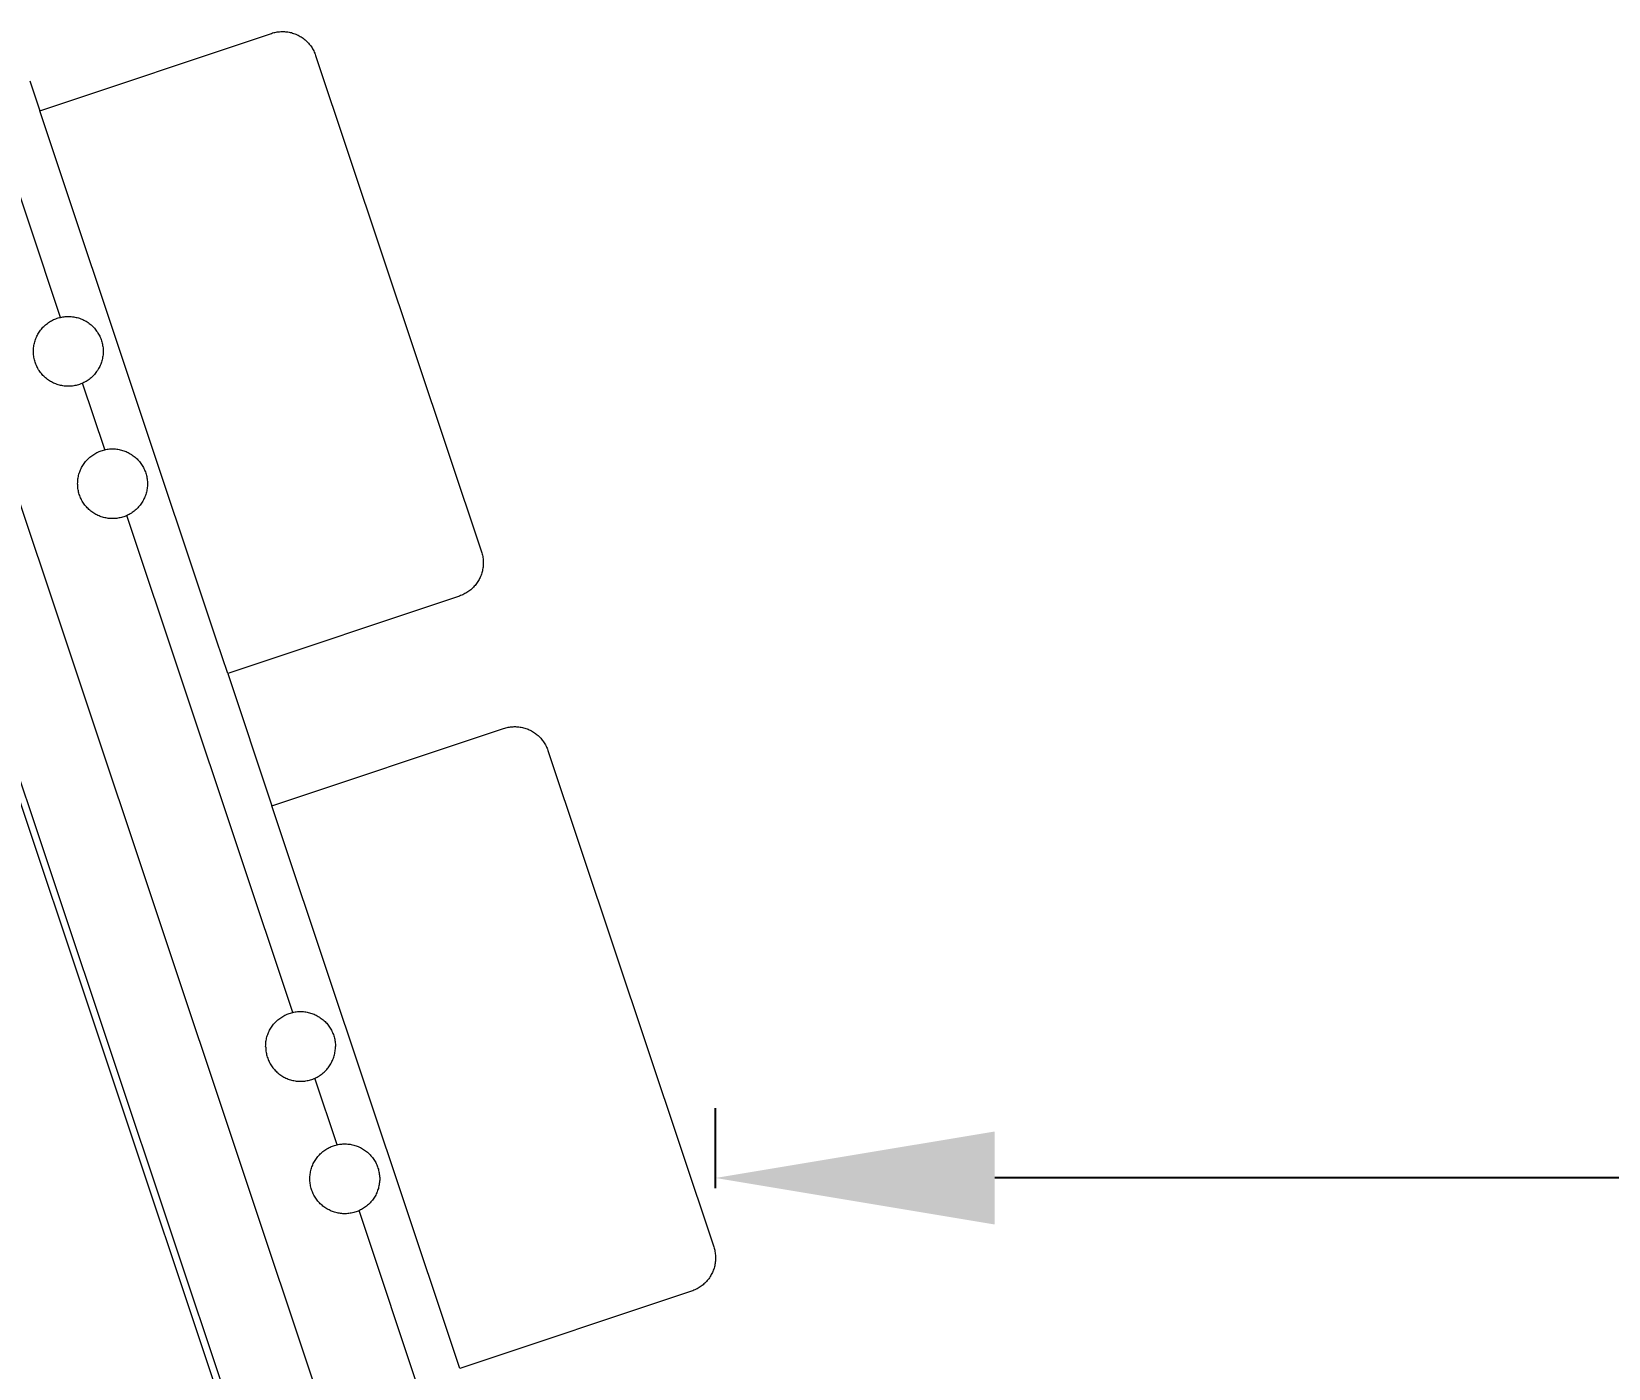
# Model space of a CAD drawing. Header units: millimetres. Extents: x -209 to 4251, y 50 to 3279.
# Drawn here: x 3201 to 3426.9, y 2954.2 to 3145.8 of the extents above; entities that cross this region are included whole.
import ezdxf

# ---------------------------------------------------------------- set-up
doc = ezdxf.new("R2010")
doc.units = ezdxf.units.MM
doc.layers.add('ZANO_R', color=7, linetype='Continuous', lineweight=0)
doc.layers.add('ZANO_W', color=1, linetype='Continuous', lineweight=0)
doc.styles.get("Standard").update_dxf_attribs({"font": 'ARIALUNI.TTF'})
doc.dimstyles.new('pl i ang', dxfattribs={"dimtxt": 50, "dimasz": 50, "dimexe": 1.25, "dimexo": 0.625, "dimgap": 10, "dimtad": 1, "dimtoh": 1, "dimtxsty": 'Standard', "dimcen": 2.5, "dimclrd": 1, "dimclre": 1, "dimclrt": 1, "dimadec": 0, "dimazin": 0, "dimtfac": 1, "dimtmove": 0, "dimatfit": 3, "dimfxl": 1, "dimarcsym": 1})

# ---------------------------------------------------------------- blocks, each defined once
blk = doc.blocks.new('*D433')
at = {"layer": 'ZANO_W', "color": 1, "lineweight": -2}
for p, q in [((3298.94, 2980.04), (3298.94, 2991.52)), ((3690.58, 2790.37), (3690.58, 2991.52)), ((3650.58, 2981.52), (3338.94, 2981.52))]:
    blk.add_line(p, q, dxfattribs=at)
at = {"layer": 'ZANO_W', "color": 1}
for points in [[(3338.94, 2988.18), (3338.94, 2974.85), (3298.94, 2981.52)], [(3650.58, 2974.85), (3650.58, 2988.18), (3690.58, 2981.52)]]:
    blk.add_solid(points, dxfattribs=at)
at = {"layer": 'ZANO_W', "color": 1, "insert": (3494.76, 3011.95), "char_height": 40, "attachment_point": 5}
blk.add_mtext('392', dxfattribs=at)

msp = doc.modelspace()

# ---------------------------------------------------------------- linework, layer by layer
at = {"layer": 'ZANO_R'}
for p, q in [((3202.13, 3134.43), (3235.33, 3145.52)), ((3235.33, 3145.52), (3235.49, 3145.58)), ((3235.49, 3145.58), (3235.65, 3145.62)), ((3235.65, 3145.62), (3235.82, 3145.66)), ((3235.82, 3145.66), (3235.99, 3145.7)), ((3235.99, 3145.7), (3236.16, 3145.72)), ((3236.16, 3145.72), (3236.32, 3145.75)), ((3236.32, 3145.75), (3236.49, 3145.76)), ((3236.49, 3145.76), (3236.67, 3145.78)), ((3236.67, 3145.78), (3236.84, 3145.78)), ((3236.84, 3145.78), (3237.01, 3145.78)), ((3237.01, 3145.78), (3237.18, 3145.77)), ((3237.18, 3145.77), (3237.35, 3145.76)), ((3237.35, 3145.76), (3237.52, 3145.74)), ((3237.52, 3145.74), (3237.69, 3145.72)), ((3237.69, 3145.72), (3237.85, 3145.69)), ((3237.85, 3145.69), (3238.02, 3145.66)), ((3238.02, 3145.66), (3238.19, 3145.62)), ((3238.19, 3145.62), (3238.35, 3145.57)), ((3238.35, 3145.57), (3238.51, 3145.52)), ((3238.51, 3145.52), (3238.67, 3145.46)), ((3238.67, 3145.46), (3238.83, 3145.4)), ((3238.83, 3145.4), (3238.99, 3145.33)), ((3238.99, 3145.33), (3239.14, 3145.25)), ((3239.14, 3145.25), (3239.3, 3145.18)), ((3239.3, 3145.18), (3239.44, 3145.09)), ((3239.44, 3145.09), (3239.59, 3145)), ((3239.59, 3145), (3239.73, 3144.91)), ((3239.73, 3144.91), (3239.87, 3144.81)), ((3239.87, 3144.81), (3240.01, 3144.71)), ((3240.01, 3144.71), (3240.14, 3144.6)), ((3240.14, 3144.6), (3240.27, 3144.49)), ((3240.27, 3144.49), (3240.39, 3144.37)), ((3240.39, 3144.37), (3240.51, 3144.25)), ((3240.51, 3144.25), (3240.63, 3144.12)), ((3240.63, 3144.12), (3240.74, 3143.99)), ((3240.74, 3143.99), (3240.85, 3143.86)), ((3240.85, 3143.86), (3240.95, 3143.73)), ((3240.95, 3143.73), (3241.05, 3143.59)), ((3241.05, 3143.59), (3241.14, 3143.44)), ((3241.14, 3143.44), (3241.23, 3143.3)), ((3241.23, 3143.3), (3241.32, 3143.15)), ((3241.32, 3143.15), (3241.39, 3143)), ((3241.39, 3143), (3241.47, 3142.84)), ((3241.47, 3142.84), (3241.53, 3142.69)), ((3241.53, 3142.69), (3241.6, 3142.53)), ((3241.6, 3142.53), (3241.65, 3142.37)), ((3241.65, 3142.37), (3265.42, 3071.23)), ((3200.7, 3138.72), (3202.13, 3134.43)), ((3203.71, 3129.69), (3202.13, 3134.43)), ((3205.13, 3104.83), (3195.95, 3132.32)), ((3227.48, 3058.56), (3203.71, 3129.69)), ((3185.77, 3118.6), (3248.89, 2929.64)), ((3237.01, 2925.67), (3176.67, 3106.31)), ((3236.09, 2925.37), (3175.96, 3105.37)), ((3202.85, 3103.64), (3202.98, 3103.76)), ((3202.98, 3103.76), (3203.11, 3103.87)), ((3203.11, 3103.87), (3203.24, 3103.97)), ((3203.24, 3103.97), (3203.39, 3104.07)), ((3203.39, 3104.07), (3203.53, 3104.17)), ((3203.53, 3104.17), (3203.68, 3104.26)), ((3203.68, 3104.26), (3203.83, 3104.34)), ((3203.83, 3104.34), (3203.98, 3104.42)), ((3203.98, 3104.42), (3204.13, 3104.5)), ((3204.13, 3104.5), (3204.29, 3104.57)), ((3204.29, 3104.57), (3204.45, 3104.63)), ((3204.45, 3104.63), (3204.62, 3104.69)), ((3204.62, 3104.69), (3204.78, 3104.74)), ((3204.78, 3104.74), (3204.95, 3104.79)), ((3204.95, 3104.79), (3205.11, 3104.83)), ((3205.11, 3104.83), (3205.28, 3104.87)), ((3205.28, 3104.87), (3205.45, 3104.9)), ((3205.45, 3104.9), (3205.62, 3104.92)), ((3205.62, 3104.92), (3205.79, 3104.94)), ((3205.79, 3104.94), (3205.97, 3104.95)), ((3205.97, 3104.95), (3206.14, 3104.96)), ((3206.14, 3104.96), (3206.31, 3104.96)), ((3206.31, 3104.96), (3206.48, 3104.95)), ((3206.48, 3104.95), (3206.66, 3104.94)), ((3206.66, 3104.94), (3206.83, 3104.92)), ((3206.83, 3104.92), (3207, 3104.9)), ((3207, 3104.9), (3207.17, 3104.87)), ((3207.17, 3104.87), (3207.34, 3104.83)), ((3207.34, 3104.83), (3207.51, 3104.79)), ((3207.51, 3104.79), (3207.67, 3104.74)), ((3207.67, 3104.74), (3207.84, 3104.69)), ((3207.84, 3104.69), (3208, 3104.63)), ((3208, 3104.63), (3208.16, 3104.57)), ((3208.16, 3104.57), (3208.32, 3104.5)), ((3208.32, 3104.5), (3208.47, 3104.42)), ((3208.47, 3104.42), (3208.63, 3104.34)), ((3208.63, 3104.34), (3208.78, 3104.26)), ((3208.78, 3104.26), (3208.92, 3104.17)), ((3208.92, 3104.17), (3209.07, 3104.07)), ((3209.07, 3104.07), (3209.21, 3103.97)), ((3209.21, 3103.97), (3209.34, 3103.87)), ((3209.34, 3103.87), (3209.48, 3103.76)), ((3209.48, 3103.76), (3209.61, 3103.64)), ((3201.42, 3101.32), (3201.47, 3101.48)), ((3201.47, 3101.48), (3201.52, 3101.65)), ((3201.52, 3101.65), (3201.58, 3101.81)), ((3201.58, 3101.81), (3201.65, 3101.97)), ((3201.65, 3101.97), (3201.72, 3102.13)), ((3201.72, 3102.13), (3201.8, 3102.28)), ((3201.8, 3102.28), (3201.88, 3102.43)), ((3201.88, 3102.43), (3201.97, 3102.58)), ((3201.97, 3102.58), (3202.06, 3102.72)), ((3202.06, 3102.72), (3202.16, 3102.87)), ((3202.16, 3102.87), (3202.26, 3103.01)), ((3202.26, 3103.01), (3202.37, 3103.14)), ((3202.37, 3103.14), (3202.48, 3103.27)), ((3202.48, 3103.27), (3202.6, 3103.4)), ((3202.6, 3103.4), (3202.72, 3103.52)), ((3202.72, 3103.52), (3202.85, 3103.64)), ((3209.61, 3103.64), (3209.73, 3103.52)), ((3209.73, 3103.52), (3209.85, 3103.4)), ((3209.85, 3103.4), (3209.97, 3103.27)), ((3209.97, 3103.27), (3210.08, 3103.14)), ((3210.08, 3103.14), (3210.19, 3103.01)), ((3210.19, 3103.01), (3210.29, 3102.87)), ((3210.29, 3102.87), (3210.39, 3102.72)), ((3210.39, 3102.72), (3210.48, 3102.58)), ((3210.48, 3102.58), (3210.57, 3102.43)), ((3210.57, 3102.43), (3210.65, 3102.28)), ((3210.65, 3102.28), (3210.73, 3102.13)), ((3210.73, 3102.13), (3210.8, 3101.97)), ((3210.8, 3101.97), (3210.87, 3101.81)), ((3210.87, 3101.81), (3210.93, 3101.65)), ((3210.93, 3101.65), (3210.99, 3101.48)), ((3210.99, 3101.48), (3211.04, 3101.32)), ((3201.23, 3100.13), (3201.24, 3100.3)), ((3201.23, 3099.96), (3201.23, 3100.13)), ((3201.23, 3099.78), (3201.23, 3099.96)), ((3201.24, 3099.61), (3201.23, 3099.78)), ((3201.24, 3100.3), (3201.25, 3100.47)), ((3201.25, 3099.44), (3201.24, 3099.61)), ((3201.25, 3100.47), (3201.27, 3100.64)), ((3201.27, 3099.27), (3201.25, 3099.44)), ((3201.27, 3100.64), (3201.3, 3100.81)), ((3201.3, 3099.1), (3201.27, 3099.27)), ((3201.3, 3100.81), (3201.33, 3100.98)), ((3201.33, 3100.98), (3201.37, 3101.15)), ((3201.37, 3101.15), (3201.42, 3101.32)), ((3211.04, 3101.32), (3211.08, 3101.15)), ((3211.08, 3101.15), (3211.12, 3100.98)), ((3211.12, 3100.98), (3211.15, 3100.81)), ((3211.15, 3100.81), (3211.18, 3100.64)), ((3211.18, 3099.27), (3211.15, 3099.1)), ((3211.18, 3100.64), (3211.2, 3100.47)), ((3211.2, 3099.44), (3211.18, 3099.27)), ((3211.2, 3100.47), (3211.21, 3100.3)), ((3211.21, 3099.61), (3211.2, 3099.44)), ((3211.21, 3100.3), (3211.22, 3100.13)), ((3211.22, 3099.78), (3211.21, 3099.61)), ((3211.22, 3100.13), (3211.23, 3099.96)), ((3211.23, 3099.96), (3211.22, 3099.78)), ((3201.33, 3098.93), (3201.3, 3099.1)), ((3201.37, 3098.76), (3201.33, 3098.93)), ((3201.42, 3098.59), (3201.37, 3098.76)), ((3201.47, 3098.43), (3201.42, 3098.59)), ((3201.52, 3098.26), (3201.47, 3098.43)), ((3201.58, 3098.1), (3201.52, 3098.26)), ((3201.65, 3097.94), (3201.58, 3098.1)), ((3201.72, 3097.79), (3201.65, 3097.94)), ((3201.8, 3097.63), (3201.72, 3097.79)), ((3201.88, 3097.48), (3201.8, 3097.63)), ((3201.97, 3097.33), (3201.88, 3097.48)), ((3202.06, 3097.19), (3201.97, 3097.33)), ((3202.16, 3097.05), (3202.06, 3097.19)), ((3202.26, 3096.91), (3202.16, 3097.05)), ((3210.29, 3097.05), (3210.19, 3096.91)), ((3210.39, 3097.19), (3210.29, 3097.05)), ((3210.48, 3097.33), (3210.39, 3097.19)), ((3210.57, 3097.48), (3210.48, 3097.33)), ((3210.65, 3097.63), (3210.57, 3097.48)), ((3210.73, 3097.79), (3210.65, 3097.63)), ((3210.8, 3097.94), (3210.73, 3097.79)), ((3210.87, 3098.1), (3210.8, 3097.94)), ((3210.93, 3098.26), (3210.87, 3098.1)), ((3210.99, 3098.43), (3210.93, 3098.26)), ((3211.04, 3098.59), (3210.99, 3098.43)), ((3211.08, 3098.76), (3211.04, 3098.59)), ((3211.12, 3098.93), (3211.08, 3098.76)), ((3211.15, 3099.1), (3211.12, 3098.93)), ((3202.37, 3096.77), (3202.26, 3096.91)), ((3202.48, 3096.64), (3202.37, 3096.77)), ((3202.6, 3096.51), (3202.48, 3096.64)), ((3202.72, 3096.39), (3202.6, 3096.51)), ((3202.85, 3096.27), (3202.72, 3096.39)), ((3202.98, 3096.16), (3202.85, 3096.27)), ((3203.11, 3096.05), (3202.98, 3096.16)), ((3203.24, 3095.94), (3203.11, 3096.05)), ((3203.39, 3095.84), (3203.24, 3095.94)), ((3203.53, 3095.75), (3203.39, 3095.84)), ((3203.68, 3095.65), (3203.53, 3095.75)), ((3203.83, 3095.57), (3203.68, 3095.65)), ((3203.98, 3095.49), (3203.83, 3095.57)), ((3204.13, 3095.41), (3203.98, 3095.49)), ((3204.29, 3095.34), (3204.13, 3095.41)), ((3204.45, 3095.28), (3204.29, 3095.34)), ((3204.62, 3095.22), (3204.45, 3095.28)), ((3204.78, 3095.17), (3204.62, 3095.22)), ((3204.95, 3095.12), (3204.78, 3095.17)), ((3205.11, 3095.08), (3204.95, 3095.12)), ((3205.28, 3095.05), (3205.11, 3095.08)), ((3205.45, 3095.02), (3205.28, 3095.05)), ((3205.62, 3094.99), (3205.45, 3095.02)), ((3205.79, 3094.97), (3205.62, 3094.99)), ((3205.97, 3094.96), (3205.79, 3094.97)), ((3206.14, 3094.96), (3205.97, 3094.96)), ((3206.31, 3094.96), (3206.14, 3094.96)), ((3206.48, 3094.96), (3206.31, 3094.96)), ((3206.66, 3094.97), (3206.48, 3094.96)), ((3206.83, 3094.99), (3206.66, 3094.97)), ((3207, 3095.02), (3206.83, 3094.99)), ((3207.17, 3095.05), (3207, 3095.02)), ((3207.34, 3095.08), (3207.17, 3095.05)), ((3207.51, 3095.12), (3207.34, 3095.08)), ((3207.67, 3095.17), (3207.51, 3095.12)), ((3207.84, 3095.22), (3207.67, 3095.17)), ((3208, 3095.28), (3207.84, 3095.22)), ((3208.16, 3095.34), (3208, 3095.28)), ((3208.32, 3095.41), (3208.16, 3095.34)), ((3211.47, 3085.87), (3208.28, 3095.4)), ((3208.47, 3095.49), (3208.32, 3095.41)), ((3208.63, 3095.57), (3208.47, 3095.49)), ((3208.78, 3095.65), (3208.63, 3095.57)), ((3208.92, 3095.75), (3208.78, 3095.65)), ((3209.07, 3095.84), (3208.92, 3095.75)), ((3209.21, 3095.94), (3209.07, 3095.84)), ((3209.34, 3096.05), (3209.21, 3095.94)), ((3209.48, 3096.16), (3209.34, 3096.05)), ((3209.61, 3096.27), (3209.48, 3096.16)), ((3209.73, 3096.39), (3209.61, 3096.27)), ((3209.85, 3096.51), (3209.73, 3096.39)), ((3209.97, 3096.64), (3209.85, 3096.51)), ((3210.08, 3096.77), (3209.97, 3096.64)), ((3210.19, 3096.91), (3210.08, 3096.77)), ((3210.63, 3085.6), (3210.79, 3085.66)), ((3210.79, 3085.66), (3210.95, 3085.72)), ((3210.95, 3085.72), (3211.12, 3085.77)), ((3211.12, 3085.77), (3211.28, 3085.82)), ((3211.28, 3085.82), (3211.45, 3085.86)), ((3211.45, 3085.86), (3211.62, 3085.9)), ((3211.62, 3085.9), (3211.79, 3085.93)), ((3211.79, 3085.93), (3211.96, 3085.95)), ((3211.96, 3085.95), (3212.13, 3085.97)), ((3212.13, 3085.97), (3212.3, 3085.98)), ((3212.3, 3085.98), (3212.48, 3085.99)), ((3212.48, 3085.99), (3212.65, 3085.99)), ((3212.65, 3085.99), (3212.82, 3085.98)), ((3212.82, 3085.98), (3212.99, 3085.97)), ((3212.99, 3085.97), (3213.16, 3085.95)), ((3213.16, 3085.95), (3213.34, 3085.93)), ((3213.34, 3085.93), (3213.51, 3085.9)), ((3213.51, 3085.9), (3213.67, 3085.86)), ((3213.67, 3085.86), (3213.84, 3085.82)), ((3213.84, 3085.82), (3214.01, 3085.77)), ((3214.01, 3085.77), (3214.17, 3085.72)), ((3214.17, 3085.72), (3214.34, 3085.66)), ((3214.34, 3085.66), (3214.5, 3085.6)), ((3208.13, 3083.31), (3208.22, 3083.46)), ((3208.22, 3083.46), (3208.31, 3083.61)), ((3208.31, 3083.61), (3208.4, 3083.76)), ((3208.4, 3083.76), (3208.5, 3083.9)), ((3208.5, 3083.9), (3208.6, 3084.04)), ((3208.6, 3084.04), (3208.71, 3084.17)), ((3208.71, 3084.17), (3208.82, 3084.3)), ((3208.82, 3084.3), (3208.94, 3084.43)), ((3208.94, 3084.43), (3209.06, 3084.55)), ((3209.06, 3084.55), (3209.18, 3084.67)), ((3209.18, 3084.67), (3209.31, 3084.79)), ((3209.31, 3084.79), (3209.44, 3084.9)), ((3209.44, 3084.9), (3209.58, 3085)), ((3209.58, 3085), (3209.72, 3085.1)), ((3209.72, 3085.1), (3209.87, 3085.2)), ((3209.87, 3085.2), (3210.01, 3085.29)), ((3210.01, 3085.29), (3210.16, 3085.37)), ((3210.16, 3085.37), (3210.32, 3085.45)), ((3210.32, 3085.45), (3210.47, 3085.53)), ((3210.47, 3085.53), (3210.63, 3085.6)), ((3214.5, 3085.6), (3214.65, 3085.53)), ((3214.65, 3085.53), (3214.81, 3085.45)), ((3214.81, 3085.45), (3214.96, 3085.37)), ((3214.96, 3085.37), (3215.11, 3085.29)), ((3215.11, 3085.29), (3215.26, 3085.2)), ((3215.26, 3085.2), (3215.4, 3085.1)), ((3215.4, 3085.1), (3215.54, 3085)), ((3215.54, 3085), (3215.68, 3084.9)), ((3215.68, 3084.9), (3215.81, 3084.79)), ((3215.81, 3084.79), (3215.94, 3084.67)), ((3215.94, 3084.67), (3216.07, 3084.55)), ((3216.07, 3084.55), (3216.19, 3084.43)), ((3216.19, 3084.43), (3216.3, 3084.3)), ((3216.3, 3084.3), (3216.42, 3084.17)), ((3216.42, 3084.17), (3216.52, 3084.04)), ((3216.52, 3084.04), (3216.63, 3083.9)), ((3216.63, 3083.9), (3216.73, 3083.76)), ((3216.73, 3083.76), (3216.82, 3083.61)), ((3216.82, 3083.61), (3216.91, 3083.46)), ((3216.91, 3083.46), (3216.99, 3083.31)), ((3207.56, 3080.99), (3207.57, 3081.16)), ((3207.57, 3081.33), (3207.59, 3081.5)), ((3207.57, 3081.16), (3207.57, 3081.33)), ((3207.59, 3081.5), (3207.61, 3081.67)), ((3207.61, 3081.67), (3207.64, 3081.85)), ((3207.64, 3081.85), (3207.67, 3082.01)), ((3207.67, 3082.01), (3207.71, 3082.18)), ((3207.71, 3082.18), (3207.75, 3082.35)), ((3207.75, 3082.35), (3207.8, 3082.52)), ((3207.8, 3082.52), (3207.86, 3082.68)), ((3207.86, 3082.68), (3207.92, 3082.84)), ((3207.92, 3082.84), (3207.99, 3083)), ((3207.99, 3083), (3208.06, 3083.16)), ((3208.06, 3083.16), (3208.13, 3083.31)), ((3216.99, 3083.31), (3217.07, 3083.16)), ((3217.07, 3083.16), (3217.14, 3083)), ((3217.14, 3083), (3217.21, 3082.84)), ((3217.21, 3082.84), (3217.27, 3082.68)), ((3217.27, 3082.68), (3217.32, 3082.52)), ((3217.32, 3082.52), (3217.37, 3082.35)), ((3217.37, 3082.35), (3217.42, 3082.18)), ((3217.42, 3082.18), (3217.46, 3082.01)), ((3217.46, 3082.01), (3217.49, 3081.85)), ((3217.49, 3081.85), (3217.51, 3081.67)), ((3217.51, 3081.67), (3217.54, 3081.5)), ((3217.54, 3081.5), (3217.55, 3081.33)), ((3217.55, 3081.33), (3217.56, 3081.16)), ((3217.56, 3081.16), (3217.56, 3080.99)), ((3207.57, 3080.81), (3207.56, 3080.99)), ((3207.57, 3080.64), (3207.57, 3080.81)), ((3207.59, 3080.47), (3207.57, 3080.64)), ((3207.61, 3080.3), (3207.59, 3080.47)), ((3207.64, 3080.13), (3207.61, 3080.3)), ((3207.67, 3079.96), (3207.64, 3080.13)), ((3207.71, 3079.79), (3207.67, 3079.96)), ((3207.75, 3079.62), (3207.71, 3079.79)), ((3207.8, 3079.46), (3207.75, 3079.62)), ((3207.86, 3079.29), (3207.8, 3079.46)), ((3207.92, 3079.13), (3207.86, 3079.29)), ((3207.99, 3078.97), (3207.92, 3079.13)), ((3208.06, 3078.82), (3207.99, 3078.97)), ((3217.14, 3078.97), (3217.07, 3078.82)), ((3217.21, 3079.13), (3217.14, 3078.97)), ((3217.27, 3079.29), (3217.21, 3079.13)), ((3217.32, 3079.46), (3217.27, 3079.29)), ((3217.37, 3079.62), (3217.32, 3079.46)), ((3217.42, 3079.79), (3217.37, 3079.62)), ((3217.46, 3079.96), (3217.42, 3079.79)), ((3217.49, 3080.13), (3217.46, 3079.96)), ((3217.51, 3080.3), (3217.49, 3080.13)), ((3217.54, 3080.47), (3217.51, 3080.3)), ((3217.55, 3080.64), (3217.54, 3080.47)), ((3217.56, 3080.81), (3217.55, 3080.64)), ((3217.56, 3080.99), (3217.56, 3080.81)), ((3208.13, 3078.66), (3208.06, 3078.82)), ((3208.22, 3078.51), (3208.13, 3078.66)), ((3208.31, 3078.36), (3208.22, 3078.51)), ((3208.4, 3078.22), (3208.31, 3078.36)), ((3208.5, 3078.08), (3208.4, 3078.22)), ((3208.6, 3077.94), (3208.5, 3078.08)), ((3208.71, 3077.8), (3208.6, 3077.94)), ((3208.82, 3077.67), (3208.71, 3077.8)), ((3208.94, 3077.54), (3208.82, 3077.67)), ((3209.06, 3077.42), (3208.94, 3077.54)), ((3209.18, 3077.3), (3209.06, 3077.42)), ((3209.31, 3077.19), (3209.18, 3077.3)), ((3209.44, 3077.08), (3209.31, 3077.19)), ((3209.58, 3076.97), (3209.44, 3077.08)), ((3209.72, 3076.87), (3209.58, 3076.97)), ((3209.87, 3076.78), (3209.72, 3076.87)), ((3210.01, 3076.69), (3209.87, 3076.78)), ((3210.16, 3076.6), (3210.01, 3076.69)), ((3215.11, 3076.69), (3214.96, 3076.6)), ((3215.26, 3076.78), (3215.11, 3076.69)), ((3215.4, 3076.87), (3215.26, 3076.78)), ((3215.54, 3076.97), (3215.4, 3076.87)), ((3215.68, 3077.08), (3215.54, 3076.97)), ((3215.81, 3077.19), (3215.68, 3077.08)), ((3215.94, 3077.3), (3215.81, 3077.19)), ((3216.07, 3077.42), (3215.94, 3077.3)), ((3216.19, 3077.54), (3216.07, 3077.42)), ((3216.3, 3077.67), (3216.19, 3077.54)), ((3216.42, 3077.8), (3216.3, 3077.67)), ((3216.52, 3077.94), (3216.42, 3077.8)), ((3216.63, 3078.08), (3216.52, 3077.94)), ((3216.73, 3078.22), (3216.63, 3078.08)), ((3216.82, 3078.36), (3216.73, 3078.22)), ((3216.91, 3078.51), (3216.82, 3078.36)), ((3216.99, 3078.66), (3216.91, 3078.51)), ((3217.07, 3078.82), (3216.99, 3078.66)), ((3210.32, 3076.52), (3210.16, 3076.6)), ((3210.47, 3076.44), (3210.32, 3076.52)), ((3210.63, 3076.38), (3210.47, 3076.44)), ((3210.79, 3076.31), (3210.63, 3076.38)), ((3210.95, 3076.25), (3210.79, 3076.31)), ((3211.12, 3076.2), (3210.95, 3076.25)), ((3211.28, 3076.15), (3211.12, 3076.2)), ((3211.45, 3076.11), (3211.28, 3076.15)), ((3211.62, 3076.08), (3211.45, 3076.11)), ((3211.79, 3076.05), (3211.62, 3076.08)), ((3211.96, 3076.02), (3211.79, 3076.05)), ((3212.13, 3076.01), (3211.96, 3076.02)), ((3212.3, 3075.99), (3212.13, 3076.01)), ((3212.48, 3075.99), (3212.3, 3075.99)), ((3212.65, 3075.99), (3212.48, 3075.99)), ((3212.82, 3075.99), (3212.65, 3075.99)), ((3212.99, 3076.01), (3212.82, 3075.99)), ((3213.16, 3076.02), (3212.99, 3076.01)), ((3213.34, 3076.05), (3213.16, 3076.02)), ((3213.51, 3076.08), (3213.34, 3076.05)), ((3213.67, 3076.11), (3213.51, 3076.08)), ((3213.84, 3076.15), (3213.67, 3076.11)), ((3214.01, 3076.2), (3213.84, 3076.15)), ((3214.17, 3076.25), (3214.01, 3076.2)), ((3214.34, 3076.31), (3214.17, 3076.25)), ((3214.5, 3076.38), (3214.34, 3076.31)), ((3214.65, 3076.44), (3214.5, 3076.38)), ((3238.4, 3005.24), (3214.62, 3076.43)), ((3214.81, 3076.52), (3214.65, 3076.44)), ((3214.96, 3076.6), (3214.81, 3076.52)), ((3265.42, 3071.23), (3265.47, 3071.07)), ((3265.47, 3071.07), (3265.51, 3070.9)), ((3265.51, 3070.9), (3265.55, 3070.74)), ((3265.55, 3070.74), (3265.59, 3070.57)), ((3265.59, 3070.57), (3265.62, 3070.4)), ((3265.62, 3070.4), (3265.64, 3070.23)), ((3265.64, 3070.23), (3265.66, 3070.06)), ((3265.66, 3070.06), (3265.67, 3069.89)), ((3265.67, 3069.89), (3265.67, 3069.72)), ((3265.29, 3067.72), (3265.22, 3067.57)), ((3265.35, 3067.88), (3265.29, 3067.72)), ((3265.41, 3068.04), (3265.35, 3067.88)), ((3265.46, 3068.2), (3265.41, 3068.04)), ((3265.51, 3068.37), (3265.46, 3068.2)), ((3265.55, 3068.53), (3265.51, 3068.37)), ((3265.58, 3068.7), (3265.55, 3068.53)), ((3265.61, 3068.87), (3265.58, 3068.7)), ((3265.64, 3069.04), (3265.61, 3068.87)), ((3265.65, 3069.21), (3265.64, 3069.04)), ((3265.67, 3069.38), (3265.65, 3069.21)), ((3265.67, 3069.72), (3265.67, 3069.55)), ((3265.67, 3069.55), (3265.67, 3069.38)), ((3263.34, 3065.41), (3263.19, 3065.32)), ((3263.48, 3065.51), (3263.34, 3065.41)), ((3263.62, 3065.6), (3263.48, 3065.51)), ((3263.75, 3065.71), (3263.62, 3065.6)), ((3263.89, 3065.81), (3263.75, 3065.71)), ((3264.02, 3065.93), (3263.89, 3065.81)), ((3264.14, 3066.04), (3264.02, 3065.93)), ((3264.26, 3066.16), (3264.14, 3066.04)), ((3264.38, 3066.29), (3264.26, 3066.16)), ((3264.49, 3066.42), (3264.38, 3066.29)), ((3264.6, 3066.55), (3264.49, 3066.42)), ((3264.7, 3066.68), (3264.6, 3066.55)), ((3264.8, 3066.82), (3264.7, 3066.68)), ((3264.89, 3066.97), (3264.8, 3066.82)), ((3264.98, 3067.11), (3264.89, 3066.97)), ((3265.07, 3067.26), (3264.98, 3067.11)), ((3265.15, 3067.41), (3265.07, 3067.26)), ((3265.22, 3067.57), (3265.15, 3067.41)), ((3262.26, 3064.9), (3229.06, 3053.81)), ((3262.42, 3064.96), (3262.26, 3064.9)), ((3262.58, 3065.02), (3262.42, 3064.96)), ((3262.73, 3065.09), (3262.58, 3065.02)), ((3262.89, 3065.16), (3262.73, 3065.09)), ((3263.04, 3065.24), (3262.89, 3065.16)), ((3263.19, 3065.32), (3263.04, 3065.24)), ((3229.06, 3053.81), (3227.48, 3058.56)), ((3229.06, 3053.81), (3235.4, 3034.84)), ((3235.4, 3034.84), (3268.59, 3045.93)), ((3268.59, 3045.93), (3268.76, 3045.98)), ((3268.76, 3045.98), (3268.92, 3046.03)), ((3268.92, 3046.03), (3269.09, 3046.07)), ((3269.09, 3046.07), (3269.25, 3046.1)), ((3269.25, 3046.1), (3269.42, 3046.13)), ((3269.42, 3046.13), (3269.59, 3046.16)), ((3269.59, 3046.16), (3269.76, 3046.17)), ((3269.76, 3046.17), (3269.93, 3046.18)), ((3269.93, 3046.18), (3270.1, 3046.19)), ((3270.1, 3046.19), (3270.27, 3046.19)), ((3270.27, 3046.19), (3270.44, 3046.18)), ((3270.44, 3046.18), (3270.61, 3046.17)), ((3270.61, 3046.17), (3270.78, 3046.15)), ((3270.78, 3046.15), (3270.95, 3046.13)), ((3270.95, 3046.13), (3271.12, 3046.1)), ((3271.12, 3046.1), (3271.29, 3046.07)), ((3271.29, 3046.07), (3271.45, 3046.03)), ((3271.45, 3046.03), (3271.62, 3045.98)), ((3271.62, 3045.98), (3271.78, 3045.93)), ((3271.78, 3045.93), (3271.94, 3045.87)), ((3271.94, 3045.87), (3272.1, 3045.81)), ((3272.1, 3045.81), (3272.26, 3045.74)), ((3272.26, 3045.74), (3272.41, 3045.66)), ((3272.41, 3045.66), (3272.56, 3045.59)), ((3272.56, 3045.59), (3272.71, 3045.5)), ((3272.71, 3045.5), (3272.86, 3045.41)), ((3272.86, 3045.41), (3273, 3045.32)), ((3273, 3045.32), (3273.14, 3045.22)), ((3273.14, 3045.22), (3273.27, 3045.12)), ((3273.27, 3045.12), (3273.41, 3045.01)), ((3273.41, 3045.01), (3273.54, 3044.9)), ((3273.54, 3044.9), (3273.66, 3044.78)), ((3273.66, 3044.78), (3273.78, 3044.66)), ((3273.78, 3044.66), (3273.9, 3044.53)), ((3273.9, 3044.53), (3274.01, 3044.4)), ((3274.01, 3044.4), (3274.12, 3044.27)), ((3274.12, 3044.27), (3274.22, 3044.14)), ((3274.22, 3044.14), (3274.32, 3044)), ((3274.32, 3044), (3274.41, 3043.85)), ((3274.41, 3043.85), (3274.5, 3043.71)), ((3274.5, 3043.71), (3274.58, 3043.56)), ((3274.58, 3043.56), (3274.66, 3043.41)), ((3274.66, 3043.41), (3274.73, 3043.25)), ((3274.73, 3043.25), (3274.8, 3043.09)), ((3274.8, 3043.09), (3274.86, 3042.94)), ((3274.86, 3042.94), (3274.92, 3042.77)), ((3274.92, 3042.77), (3298.68, 2971.64)), ((3236.98, 3030.1), (3235.4, 3034.84)), ((3260.74, 2958.97), (3236.98, 3030.1)), ((3236.38, 3004.27), (3236.51, 3004.38)), ((3236.51, 3004.38), (3236.65, 3004.48)), ((3236.65, 3004.48), (3236.8, 3004.58)), ((3236.8, 3004.58), (3236.94, 3004.67)), ((3236.94, 3004.67), (3237.09, 3004.75)), ((3237.09, 3004.75), (3237.25, 3004.83)), ((3237.25, 3004.83), (3237.4, 3004.91)), ((3237.4, 3004.91), (3237.56, 3004.98)), ((3237.56, 3004.98), (3237.72, 3005.04)), ((3237.72, 3005.04), (3237.88, 3005.1)), ((3237.88, 3005.1), (3238.05, 3005.15)), ((3238.05, 3005.15), (3238.21, 3005.2)), ((3238.21, 3005.2), (3238.38, 3005.24)), ((3238.38, 3005.24), (3238.55, 3005.28)), ((3238.55, 3005.28), (3238.72, 3005.31)), ((3238.72, 3005.31), (3238.89, 3005.33)), ((3238.89, 3005.33), (3239.06, 3005.35)), ((3239.06, 3005.35), (3239.23, 3005.36)), ((3239.23, 3005.36), (3239.41, 3005.36)), ((3239.41, 3005.36), (3239.58, 3005.36)), ((3239.58, 3005.36), (3239.75, 3005.36)), ((3239.75, 3005.36), (3239.92, 3005.35)), ((3239.92, 3005.35), (3240.1, 3005.33)), ((3240.1, 3005.33), (3240.27, 3005.31)), ((3240.27, 3005.31), (3240.44, 3005.28)), ((3240.44, 3005.28), (3240.61, 3005.24)), ((3240.61, 3005.24), (3240.77, 3005.2)), ((3240.77, 3005.2), (3240.94, 3005.15)), ((3240.94, 3005.15), (3241.1, 3005.1)), ((3241.1, 3005.1), (3241.27, 3005.04)), ((3241.27, 3005.04), (3241.43, 3004.98)), ((3241.43, 3004.98), (3241.58, 3004.91)), ((3241.58, 3004.91), (3241.74, 3004.83)), ((3241.74, 3004.83), (3241.89, 3004.75)), ((3241.89, 3004.75), (3242.04, 3004.67)), ((3242.04, 3004.67), (3242.19, 3004.58)), ((3242.19, 3004.58), (3242.33, 3004.48)), ((3242.33, 3004.48), (3242.47, 3004.38)), ((3242.47, 3004.38), (3242.61, 3004.27)), ((3234.79, 3002.06), (3234.85, 3002.22)), ((3234.85, 3002.22), (3234.92, 3002.38)), ((3234.92, 3002.38), (3234.99, 3002.53)), ((3234.99, 3002.53), (3235.07, 3002.69)), ((3235.07, 3002.69), (3235.15, 3002.84)), ((3235.15, 3002.84), (3235.24, 3002.99)), ((3235.24, 3002.99), (3235.33, 3003.13)), ((3235.33, 3003.13), (3235.43, 3003.28)), ((3235.43, 3003.28), (3235.53, 3003.41)), ((3235.53, 3003.41), (3235.64, 3003.55)), ((3235.64, 3003.55), (3235.75, 3003.68)), ((3235.75, 3003.68), (3235.87, 3003.81)), ((3235.87, 3003.81), (3235.99, 3003.93)), ((3235.99, 3003.93), (3236.11, 3004.05)), ((3236.11, 3004.05), (3236.24, 3004.16)), ((3236.24, 3004.16), (3236.38, 3004.27)), ((3242.61, 3004.27), (3242.74, 3004.16)), ((3242.74, 3004.16), (3242.87, 3004.05)), ((3242.87, 3004.05), (3243, 3003.93)), ((3243, 3003.93), (3243.12, 3003.81)), ((3243.12, 3003.81), (3243.24, 3003.68)), ((3243.24, 3003.68), (3243.35, 3003.55)), ((3243.35, 3003.55), (3243.46, 3003.41)), ((3243.46, 3003.41), (3243.56, 3003.28)), ((3243.56, 3003.28), (3243.66, 3003.13)), ((3243.66, 3003.13), (3243.75, 3002.99)), ((3243.75, 3002.99), (3243.84, 3002.84)), ((3243.84, 3002.84), (3243.92, 3002.69)), ((3243.92, 3002.69), (3244, 3002.53)), ((3244, 3002.53), (3244.07, 3002.38)), ((3244.07, 3002.38), (3244.14, 3002.22)), ((3244.14, 3002.22), (3244.2, 3002.06)), ((3234.49, 3000.37), (3234.5, 3000.54)), ((3234.49, 3000.37), (3234.5, 3000.19)), ((3234.5, 3000.71), (3234.52, 3000.88)), ((3234.5, 3000.54), (3234.5, 3000.71)), ((3234.5, 3000.19), (3234.5, 3000.02)), ((3234.5, 3000.02), (3234.52, 2999.85)), ((3234.52, 3000.88), (3234.54, 3001.05)), ((3234.52, 2999.85), (3234.54, 2999.68)), ((3234.54, 3001.05), (3234.57, 3001.22)), ((3234.57, 3001.22), (3234.6, 3001.39)), ((3234.6, 3001.39), (3234.64, 3001.56)), ((3234.64, 3001.56), (3234.68, 3001.73)), ((3234.68, 3001.73), (3234.73, 3001.89)), ((3234.73, 3001.89), (3234.79, 3002.06)), ((3244.2, 3002.06), (3244.25, 3001.89)), ((3244.25, 3001.89), (3244.3, 3001.73)), ((3244.3, 3001.73), (3244.35, 3001.56)), ((3244.35, 3001.56), (3244.39, 3001.39)), ((3244.39, 3001.39), (3244.42, 3001.22)), ((3244.42, 3001.22), (3244.45, 3001.05)), ((3244.45, 3001.05), (3244.47, 3000.88)), ((3244.45, 2999.68), (3244.47, 2999.85)), ((3244.47, 3000.88), (3244.48, 3000.71)), ((3244.47, 2999.85), (3244.48, 3000.02)), ((3244.48, 3000.71), (3244.49, 3000.54)), ((3244.48, 3000.02), (3244.49, 3000.19)), ((3244.49, 3000.54), (3244.49, 3000.37)), ((3244.49, 3000.19), (3244.49, 3000.37)), ((3234.54, 2999.68), (3234.57, 2999.51)), ((3234.57, 2999.51), (3234.6, 2999.34)), ((3234.6, 2999.34), (3234.64, 2999.17)), ((3234.64, 2999.17), (3234.68, 2999)), ((3234.68, 2999), (3234.73, 2998.84)), ((3234.73, 2998.84), (3234.79, 2998.67)), ((3234.79, 2998.67), (3234.85, 2998.51)), ((3234.85, 2998.51), (3234.92, 2998.35)), ((3234.92, 2998.35), (3234.99, 2998.2)), ((3234.99, 2998.2), (3235.07, 2998.04)), ((3235.07, 2998.04), (3235.15, 2997.89)), ((3235.15, 2997.89), (3235.24, 2997.74)), ((3235.24, 2997.74), (3235.33, 2997.6)), ((3235.33, 2997.6), (3235.43, 2997.45)), ((3243.56, 2997.45), (3243.66, 2997.6)), ((3243.66, 2997.6), (3243.75, 2997.74)), ((3243.75, 2997.74), (3243.84, 2997.89)), ((3243.84, 2997.89), (3243.92, 2998.04)), ((3243.92, 2998.04), (3244, 2998.2)), ((3244, 2998.2), (3244.07, 2998.35)), ((3244.07, 2998.35), (3244.14, 2998.51)), ((3244.14, 2998.51), (3244.2, 2998.67)), ((3244.2, 2998.67), (3244.25, 2998.84)), ((3244.25, 2998.84), (3244.3, 2999)), ((3244.3, 2999), (3244.35, 2999.17)), ((3244.35, 2999.17), (3244.39, 2999.34)), ((3244.39, 2999.34), (3244.42, 2999.51)), ((3244.42, 2999.51), (3244.45, 2999.68)), ((3235.43, 2997.45), (3235.53, 2997.32)), ((3235.53, 2997.32), (3235.64, 2997.18)), ((3235.64, 2997.18), (3235.75, 2997.05)), ((3235.75, 2997.05), (3235.87, 2996.92)), ((3235.87, 2996.92), (3235.99, 2996.8)), ((3235.99, 2996.8), (3236.11, 2996.68)), ((3236.11, 2996.68), (3236.24, 2996.57)), ((3236.24, 2996.57), (3236.38, 2996.46)), ((3236.38, 2996.46), (3236.51, 2996.35)), ((3236.51, 2996.35), (3236.65, 2996.25)), ((3236.65, 2996.25), (3236.8, 2996.15)), ((3236.8, 2996.15), (3236.94, 2996.06)), ((3236.94, 2996.06), (3237.09, 2995.98)), ((3237.09, 2995.98), (3237.25, 2995.9)), ((3237.25, 2995.9), (3237.4, 2995.82)), ((3237.4, 2995.82), (3237.56, 2995.75)), ((3237.56, 2995.75), (3237.72, 2995.69)), ((3237.72, 2995.69), (3237.88, 2995.63)), ((3237.88, 2995.63), (3238.05, 2995.58)), ((3238.05, 2995.58), (3238.21, 2995.53)), ((3238.21, 2995.53), (3238.38, 2995.49)), ((3238.38, 2995.49), (3238.55, 2995.46)), ((3238.55, 2995.46), (3238.72, 2995.43)), ((3238.72, 2995.43), (3238.89, 2995.4)), ((3238.89, 2995.4), (3239.06, 2995.38)), ((3239.06, 2995.38), (3239.23, 2995.37)), ((3239.23, 2995.37), (3239.41, 2995.37)), ((3239.41, 2995.37), (3239.58, 2995.37)), ((3239.58, 2995.37), (3239.75, 2995.37)), ((3239.75, 2995.37), (3239.92, 2995.38)), ((3239.92, 2995.38), (3240.1, 2995.4)), ((3240.1, 2995.4), (3240.27, 2995.43)), ((3240.27, 2995.43), (3240.44, 2995.46)), ((3240.44, 2995.46), (3240.61, 2995.49)), ((3240.61, 2995.49), (3240.77, 2995.53)), ((3240.77, 2995.53), (3240.94, 2995.58)), ((3240.94, 2995.58), (3241.1, 2995.63)), ((3241.1, 2995.63), (3241.27, 2995.69)), ((3241.27, 2995.69), (3241.43, 2995.75)), ((3241.43, 2995.75), (3241.58, 2995.82)), ((3244.73, 2986.27), (3241.55, 2995.81)), ((3241.58, 2995.82), (3241.74, 2995.9)), ((3241.74, 2995.9), (3241.89, 2995.98)), ((3241.89, 2995.98), (3242.04, 2996.06)), ((3242.04, 2996.06), (3242.19, 2996.15)), ((3242.19, 2996.15), (3242.33, 2996.25)), ((3242.33, 2996.25), (3242.47, 2996.35)), ((3242.47, 2996.35), (3242.61, 2996.46)), ((3242.61, 2996.46), (3242.74, 2996.57)), ((3242.74, 2996.57), (3242.87, 2996.68)), ((3242.87, 2996.68), (3243, 2996.8)), ((3243, 2996.8), (3243.12, 2996.92)), ((3243.12, 2996.92), (3243.24, 2997.05)), ((3243.24, 2997.05), (3243.35, 2997.18)), ((3243.35, 2997.18), (3243.46, 2997.32)), ((3243.46, 2997.32), (3243.56, 2997.45)), ((3244.55, 2986.23), (3244.72, 2986.27)), ((3244.72, 2986.27), (3244.89, 2986.31)), ((3244.89, 2986.31), (3245.06, 2986.34)), ((3245.06, 2986.34), (3245.23, 2986.36)), ((3245.23, 2986.36), (3245.4, 2986.38)), ((3245.4, 2986.38), (3245.57, 2986.39)), ((3245.57, 2986.39), (3245.74, 2986.4)), ((3245.74, 2986.4), (3245.92, 2986.4)), ((3245.92, 2986.4), (3246.09, 2986.39)), ((3246.09, 2986.39), (3246.26, 2986.38)), ((3246.26, 2986.38), (3246.43, 2986.36)), ((3246.43, 2986.36), (3246.6, 2986.34)), ((3246.6, 2986.34), (3246.77, 2986.31)), ((3246.77, 2986.31), (3246.94, 2986.27)), ((3246.94, 2986.27), (3247.11, 2986.23)), ((3241.49, 2983.87), (3241.57, 2984.02)), ((3241.57, 2984.02), (3241.67, 2984.16)), ((3241.67, 2984.16), (3241.76, 2984.31)), ((3241.76, 2984.31), (3241.87, 2984.45)), ((3241.87, 2984.45), (3241.97, 2984.58)), ((3241.97, 2984.58), (3242.09, 2984.71)), ((3242.09, 2984.71), (3242.2, 2984.84)), ((3242.2, 2984.84), (3242.32, 2984.96)), ((3242.32, 2984.96), (3242.45, 2985.08)), ((3242.45, 2985.08), (3242.58, 2985.2)), ((3242.58, 2985.2), (3242.71, 2985.3)), ((3242.71, 2985.3), (3242.85, 2985.41)), ((3242.85, 2985.41), (3242.99, 2985.51)), ((3242.99, 2985.51), (3243.13, 2985.61)), ((3243.13, 2985.61), (3243.28, 2985.7)), ((3243.28, 2985.7), (3243.43, 2985.78)), ((3243.43, 2985.78), (3243.58, 2985.86)), ((3243.58, 2985.86), (3243.74, 2985.94)), ((3243.74, 2985.94), (3243.9, 2986.01)), ((3243.9, 2986.01), (3244.06, 2986.07)), ((3244.06, 2986.07), (3244.22, 2986.13)), ((3244.22, 2986.13), (3244.38, 2986.18)), ((3244.38, 2986.18), (3244.55, 2986.23)), ((3247.11, 2986.23), (3247.28, 2986.18)), ((3247.28, 2986.18), (3247.44, 2986.13)), ((3247.44, 2986.13), (3247.6, 2986.07)), ((3247.6, 2986.07), (3247.76, 2986.01)), ((3247.76, 2986.01), (3247.92, 2985.94)), ((3247.92, 2985.94), (3248.08, 2985.86)), ((3248.08, 2985.86), (3248.23, 2985.78)), ((3248.23, 2985.78), (3248.38, 2985.7)), ((3248.38, 2985.7), (3248.53, 2985.61)), ((3248.53, 2985.61), (3248.67, 2985.51)), ((3248.67, 2985.51), (3248.81, 2985.41)), ((3248.81, 2985.41), (3248.95, 2985.3)), ((3248.95, 2985.3), (3249.08, 2985.2)), ((3249.08, 2985.2), (3249.21, 2985.08)), ((3249.21, 2985.08), (3249.33, 2984.96)), ((3249.33, 2984.96), (3249.46, 2984.84)), ((3249.46, 2984.84), (3249.57, 2984.71)), ((3249.57, 2984.71), (3249.68, 2984.58)), ((3249.68, 2984.58), (3249.79, 2984.45)), ((3249.79, 2984.45), (3249.89, 2984.31)), ((3249.89, 2984.31), (3249.99, 2984.16)), ((3249.99, 2984.16), (3250.09, 2984.02)), ((3250.09, 2984.02), (3250.17, 2983.87)), ((3240.84, 2981.74), (3240.86, 2981.91)), ((3240.86, 2981.91), (3240.88, 2982.08)), ((3240.88, 2982.08), (3240.9, 2982.25)), ((3240.9, 2982.25), (3240.94, 2982.42)), ((3240.94, 2982.42), (3240.97, 2982.59)), ((3240.97, 2982.59), (3241.02, 2982.76)), ((3241.02, 2982.76), (3241.07, 2982.92)), ((3241.07, 2982.92), (3241.12, 2983.09)), ((3241.12, 2983.09), (3241.19, 2983.25)), ((3241.19, 2983.25), (3241.25, 2983.41)), ((3241.25, 2983.41), (3241.32, 2983.57)), ((3241.32, 2983.57), (3241.4, 2983.72)), ((3241.4, 2983.72), (3241.49, 2983.87)), ((3250.17, 2983.87), (3250.26, 2983.72)), ((3250.26, 2983.72), (3250.33, 2983.57)), ((3250.33, 2983.57), (3250.41, 2983.41)), ((3250.41, 2983.41), (3250.47, 2983.25)), ((3250.47, 2983.25), (3250.53, 2983.09)), ((3250.53, 2983.09), (3250.59, 2982.92)), ((3250.59, 2982.92), (3250.64, 2982.76)), ((3250.64, 2982.76), (3250.68, 2982.59)), ((3250.68, 2982.59), (3250.72, 2982.42)), ((3250.72, 2982.42), (3250.76, 2982.25)), ((3250.76, 2982.25), (3250.78, 2982.08)), ((3250.78, 2982.08), (3250.8, 2981.91)), ((3250.8, 2981.91), (3250.82, 2981.74)), ((3240.83, 2981.57), (3240.84, 2981.74)), ((3240.83, 2981.4), (3240.83, 2981.57)), ((3240.83, 2981.22), (3240.83, 2981.4)), ((3240.84, 2981.05), (3240.83, 2981.22)), ((3240.86, 2980.88), (3240.84, 2981.05)), ((3240.88, 2980.71), (3240.86, 2980.88)), ((3240.9, 2980.54), (3240.88, 2980.71)), ((3240.94, 2980.37), (3240.9, 2980.54)), ((3240.97, 2980.2), (3240.94, 2980.37)), ((3241.02, 2980.03), (3240.97, 2980.2)), ((3241.07, 2979.87), (3241.02, 2980.03)), ((3241.12, 2979.7), (3241.07, 2979.87)), ((3241.19, 2979.54), (3241.12, 2979.7)), ((3241.25, 2979.38), (3241.19, 2979.54)), ((3250.47, 2979.54), (3250.41, 2979.38)), ((3250.53, 2979.7), (3250.47, 2979.54)), ((3250.59, 2979.87), (3250.53, 2979.7)), ((3250.64, 2980.03), (3250.59, 2979.87)), ((3250.68, 2980.2), (3250.64, 2980.03)), ((3250.72, 2980.37), (3250.68, 2980.2)), ((3250.76, 2980.54), (3250.72, 2980.37)), ((3250.78, 2980.71), (3250.76, 2980.54)), ((3250.8, 2980.88), (3250.78, 2980.71)), ((3250.82, 2981.05), (3250.8, 2980.88)), ((3250.82, 2981.74), (3250.83, 2981.57)), ((3250.83, 2981.22), (3250.82, 2981.05)), ((3250.83, 2981.57), (3250.83, 2981.4)), ((3250.83, 2981.4), (3250.83, 2981.22)), ((3241.32, 2979.23), (3241.25, 2979.38)), ((3241.4, 2979.07), (3241.32, 2979.23)), ((3241.49, 2978.92), (3241.4, 2979.07)), ((3241.57, 2978.77), (3241.49, 2978.92)), ((3241.67, 2978.63), (3241.57, 2978.77)), ((3241.76, 2978.48), (3241.67, 2978.63)), ((3241.87, 2978.35), (3241.76, 2978.48)), ((3241.97, 2978.21), (3241.87, 2978.35)), ((3242.09, 2978.08), (3241.97, 2978.21)), ((3242.2, 2977.95), (3242.09, 2978.08)), ((3242.32, 2977.83), (3242.2, 2977.95)), ((3242.45, 2977.71), (3242.32, 2977.83)), ((3242.58, 2977.6), (3242.45, 2977.71)), ((3242.71, 2977.49), (3242.58, 2977.6)), ((3242.85, 2977.38), (3242.71, 2977.49)), ((3242.99, 2977.28), (3242.85, 2977.38)), ((3243.13, 2977.19), (3242.99, 2977.28)), ((3248.67, 2977.28), (3248.53, 2977.19)), ((3248.81, 2977.38), (3248.67, 2977.28)), ((3248.95, 2977.49), (3248.81, 2977.38)), ((3249.08, 2977.6), (3248.95, 2977.49)), ((3249.21, 2977.71), (3249.08, 2977.6)), ((3249.33, 2977.83), (3249.21, 2977.71)), ((3249.46, 2977.95), (3249.33, 2977.83)), ((3249.57, 2978.08), (3249.46, 2977.95)), ((3249.68, 2978.21), (3249.57, 2978.08)), ((3249.79, 2978.35), (3249.68, 2978.21)), ((3249.89, 2978.48), (3249.79, 2978.35)), ((3249.99, 2978.63), (3249.89, 2978.48)), ((3250.09, 2978.77), (3249.99, 2978.63)), ((3250.17, 2978.92), (3250.09, 2978.77)), ((3250.26, 2979.07), (3250.17, 2978.92)), ((3250.33, 2979.23), (3250.26, 2979.07)), ((3250.41, 2979.38), (3250.33, 2979.23)), ((3243.28, 2977.09), (3243.13, 2977.19)), ((3243.43, 2977.01), (3243.28, 2977.09)), ((3243.58, 2976.93), (3243.43, 2977.01)), ((3243.74, 2976.85), (3243.58, 2976.93)), ((3243.9, 2976.78), (3243.74, 2976.85)), ((3244.06, 2976.72), (3243.9, 2976.78)), ((3244.22, 2976.66), (3244.06, 2976.72)), ((3244.38, 2976.61), (3244.22, 2976.66)), ((3244.55, 2976.56), (3244.38, 2976.61)), ((3244.72, 2976.52), (3244.55, 2976.56)), ((3244.89, 2976.49), (3244.72, 2976.52)), ((3245.06, 2976.46), (3244.89, 2976.49)), ((3245.23, 2976.43), (3245.06, 2976.46)), ((3245.4, 2976.41), (3245.23, 2976.43)), ((3245.57, 2976.4), (3245.4, 2976.41)), ((3245.74, 2976.4), (3245.57, 2976.4)), ((3245.92, 2976.4), (3245.74, 2976.4)), ((3246.09, 2976.4), (3245.92, 2976.4)), ((3246.26, 2976.41), (3246.09, 2976.4)), ((3246.43, 2976.43), (3246.26, 2976.41)), ((3246.6, 2976.46), (3246.43, 2976.43)), ((3246.77, 2976.49), (3246.6, 2976.46)), ((3246.94, 2976.52), (3246.77, 2976.49)), ((3247.11, 2976.56), (3246.94, 2976.52)), ((3247.28, 2976.61), (3247.11, 2976.56)), ((3247.44, 2976.66), (3247.28, 2976.61)), ((3247.6, 2976.72), (3247.44, 2976.66)), ((3247.76, 2976.78), (3247.6, 2976.72)), ((3247.92, 2976.85), (3247.76, 2976.78)), ((3262.17, 2934.08), (3247.89, 2976.84)), ((3248.08, 2976.93), (3247.92, 2976.85)), ((3248.23, 2977.01), (3248.08, 2976.93)), ((3248.38, 2977.09), (3248.23, 2977.01)), ((3248.53, 2977.19), (3248.38, 2977.09)), ((3298.68, 2971.64), (3298.73, 2971.48)), ((3298.73, 2971.48), (3298.78, 2971.31)), ((3298.78, 2971.31), (3298.82, 2971.15)), ((3298.82, 2971.15), (3298.85, 2970.98)), ((3298.85, 2970.98), (3298.88, 2970.81)), ((3298.88, 2970.81), (3298.91, 2970.64)), ((3298.91, 2970.64), (3298.92, 2970.47)), ((3298.92, 2970.47), (3298.93, 2970.3)), ((3298.62, 2968.29), (3298.56, 2968.13)), ((3298.68, 2968.45), (3298.62, 2968.29)), ((3298.73, 2968.61), (3298.68, 2968.45)), ((3298.77, 2968.78), (3298.73, 2968.61)), ((3298.82, 2968.94), (3298.77, 2968.78)), ((3298.85, 2969.11), (3298.82, 2968.94)), ((3298.88, 2969.28), (3298.85, 2969.11)), ((3298.9, 2969.45), (3298.88, 2969.28)), ((3298.92, 2969.62), (3298.9, 2969.45)), ((3298.93, 2969.79), (3298.92, 2969.62)), ((3298.93, 2970.3), (3298.94, 2970.13)), ((3298.94, 2969.96), (3298.93, 2969.79)), ((3298.94, 2970.13), (3298.94, 2969.96)), ((3296.89, 2966.01), (3296.75, 2965.92)), ((3297.02, 2966.12), (3296.89, 2966.01)), ((3297.15, 2966.22), (3297.02, 2966.12)), ((3297.28, 2966.34), (3297.15, 2966.22)), ((3297.41, 2966.45), (3297.28, 2966.34)), ((3297.53, 2966.57), (3297.41, 2966.45)), ((3297.65, 2966.7), (3297.53, 2966.57)), ((3297.76, 2966.83), (3297.65, 2966.7)), ((3297.87, 2966.96), (3297.76, 2966.83)), ((3297.97, 2967.09), (3297.87, 2966.96)), ((3298.07, 2967.23), (3297.97, 2967.09)), ((3298.16, 2967.38), (3298.07, 2967.23)), ((3298.25, 2967.52), (3298.16, 2967.38)), ((3298.34, 2967.67), (3298.25, 2967.52)), ((3298.41, 2967.82), (3298.34, 2967.67)), ((3298.49, 2967.98), (3298.41, 2967.82)), ((3298.56, 2968.13), (3298.49, 2967.98)), ((3295.52, 2965.31), (3262.33, 2954.22)), ((3295.69, 2965.37), (3295.52, 2965.31)), ((3295.84, 2965.43), (3295.69, 2965.37)), ((3296, 2965.5), (3295.84, 2965.43)), ((3296.16, 2965.57), (3296, 2965.5)), ((3296.31, 2965.65), (3296.16, 2965.57)), ((3296.46, 2965.73), (3296.31, 2965.65)), ((3296.6, 2965.82), (3296.46, 2965.73)), ((3296.75, 2965.92), (3296.6, 2965.82)), ((3262.33, 2954.22), (3260.74, 2958.97))]:
    msp.add_line(p, q, dxfattribs=at)

# ---------------------------------------------------------------- dimensions: what is measured, and where the dimension line sits
at = {"layer": 'ZANO_W'}
dim = msp.add_linear_dim(base=(3298.94, 2981.52), p1=(3690.58, 2780.37), p2=(3298.94, 2970.04), dimstyle='pl i ang', override={"dimtxt": 40, "dimasz": 40, "dimexe": 10, "dimexo": 10, "dimtoh": 0, "dimdec": 0, "dimtdec": 0, "dimtmove": 1}, dxfattribs=at)
dim.commit()
dim.dimension.update_dxf_attribs({"geometry": '*D433', "text_midpoint": (3494.76, 3011.95)})

doc.saveas('drawing.dxf')
